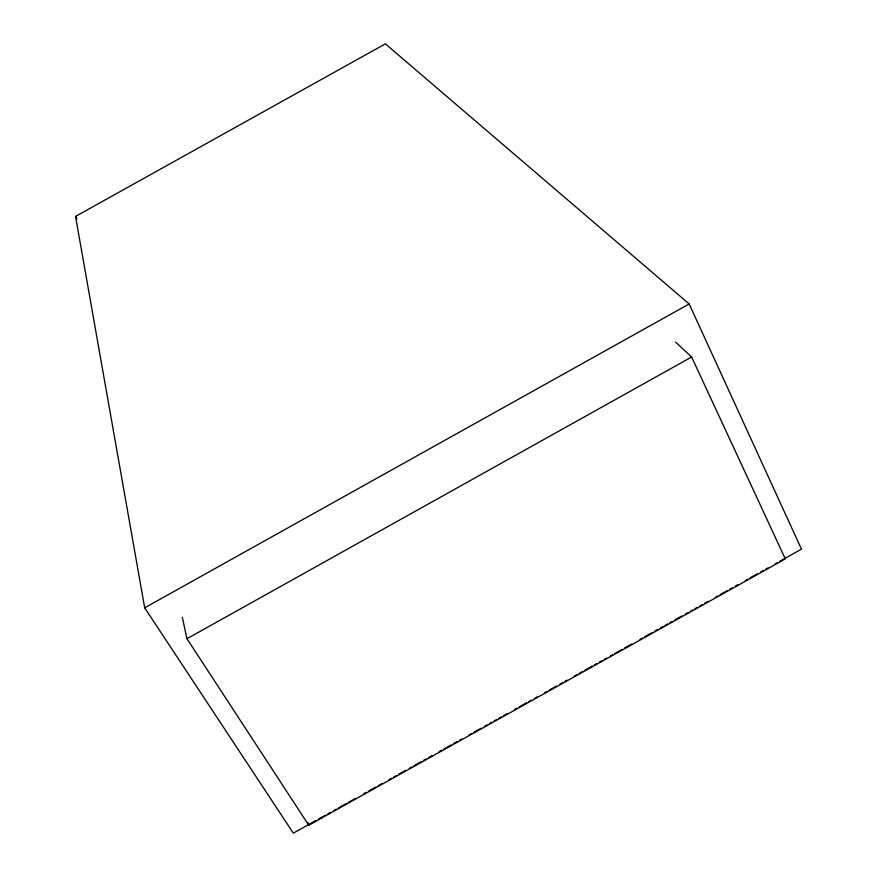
<?xml version="1.0" encoding="UTF-8"?>
<svg xmlns="http://www.w3.org/2000/svg" width="877" height="877" viewBox="0 0 877 877"><rect width="100%" height="100%" fill="white"/><g stroke="black" fill="none" stroke-linecap="round" stroke-linejoin="round"><path stroke-width="1.32" d="M316.049 820.455L293.335 833.15L144.683 607.805L75.532 216.411L385.376 43.85L689.169 303.957L801.468 549.166L779.949 561.192M318.439 819.118L325.608 815.106M327.998 813.768L330.399 812.431M333.984 810.436L336.373 809.098M338.763 807.761L345.933 803.749M348.333 802.411L355.503 798.399M363.867 793.729L366.268 792.391M368.658 791.054L375.827 787.042M378.217 785.704L381.802 783.698M388.982 779.697L391.372 778.359M393.762 777.022L396.152 775.685M398.542 774.347L405.722 770.335M409.307 768.34L411.697 767.002M414.087 765.665L421.256 761.653M423.657 760.315L426.047 758.978M428.436 757.64L432.021 755.634M439.191 751.633L441.591 750.295M443.981 748.958L451.151 744.946M453.541 743.608L457.125 741.602M459.526 740.276L461.916 738.938M469.085 734.926L471.475 733.589M473.865 732.251L481.045 728.239M484.63 726.244L487.02 724.906M489.41 723.569L491.8 722.231M494.19 720.894L496.59 719.557M498.98 718.219L501.37 716.882M503.76 715.544L507.344 713.538M514.525 709.537L516.915 708.199M519.305 706.862L526.474 702.85M528.864 701.512L531.254 700.175M534.849 698.18L537.239 696.842M544.409 692.83L546.799 691.493M549.188 690.155L556.369 686.143M559.954 684.148L562.343 682.81M564.733 681.473L567.123 680.135M574.303 676.123L576.693 674.786M579.083 673.448L582.668 671.442M585.058 670.116L592.238 666.103M594.628 664.766L597.018 663.429M599.408 662.091L601.797 660.754M604.187 659.416L606.577 658.079M610.173 656.084L612.563 654.746M614.952 653.409L622.122 649.397M624.512 648.059L631.692 644.047M640.057 639.377L642.446 638.039M644.836 636.702L652.017 632.69M654.406 631.352L657.991 629.346M660.381 628.009L662.771 626.682M665.172 625.345L667.561 624.007M669.951 622.67L672.341 621.333M674.731 619.995L681.9 615.983M685.496 613.977L687.886 612.65M690.276 611.313L692.666 609.975M695.055 608.638L697.445 607.301M699.835 605.963L702.236 604.626M704.626 603.288L708.21 601.282M715.38 597.281L717.77 595.943M720.17 594.606L727.34 590.594M729.73 589.256L732.12 587.919M735.704 585.913L738.105 584.586M745.275 580.574L747.664 579.237M750.054 577.899L757.235 573.887M760.819 571.881L763.209 570.554M765.599 569.217L767.989 567.879M775.158 563.867L777.559 562.53M182.328 617.309L186.954 638.719L308.77 825.224L785.31 558.901L691.635 357.005L675.608 342.129M144.683 607.805L689.169 303.957M186.954 638.719L691.635 357.005M75.532 216.411L76.957 218.746M308.013 822.593L308.77 825.224"/></g></svg>
